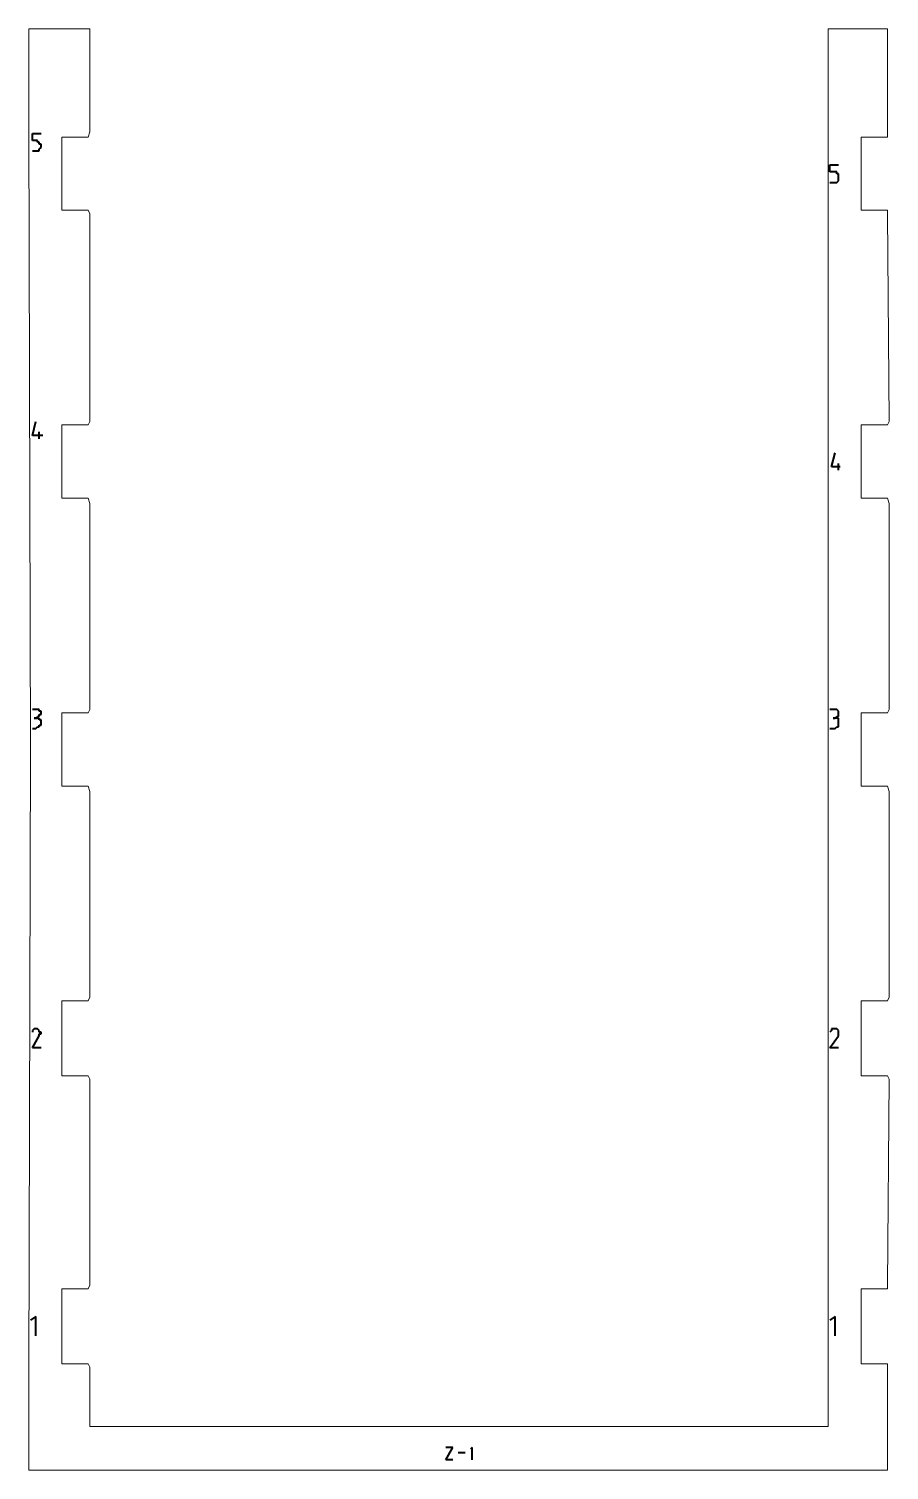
# Model space of a CAD drawing. Header units: millimetres. Extents: x -99 to 99, y -143 to 131.
# Drawn here: x -48 to 1.3, y 48.7 to 131.3 of the extents above; entities that cross this region are included whole.
import ezdxf

# ---------------------------------------------------------------- set-up
doc = ezdxf.new("R2010")
doc.units = ezdxf.units.MM
doc.header["$MEASUREMENT"] = 0
doc.layers.add('layer 1', color=7, linetype='Continuous')

msp = doc.modelspace()

# ---------------------------------------------------------------- linework, layer by layer
at = {"layer": 'layer 1', "color": 5, "lineweight": 13}
for points in [[(-45.3461, 131.2686), (-45.3461, 131.2686), (-48.0475, 131.2686), (-48.0475, 131.2686)], [(-48.0475, 131.2686), (-48.0475, 131.2686), (-48.0475, 125.6674), (-48.0475, 125.6674)], [(-44.547, 131.2686), (-44.547, 131.2686), (-45.3461, 131.2686), (-45.3461, 131.2686)], [(-44.547, 125.3684), (-44.547, 125.3684), (-44.547, 131.2686), (-44.547, 131.2686)], [(-1.6448, 131.2686), (-1.6448, 131.2686), (-2.2428, 131.2686), (-2.2428, 131.2686)], [(-2.2428, 131.2686), (-2.2428, 131.2686), (-2.2428, 120.0662), (-2.2428, 120.0662)], [(-0.9437, 131.2686), (-0.9437, 131.2686), (-1.6448, 131.2686), (-1.6448, 131.2686)], [(0.3554, 131.2686), (0.3554, 131.2686), (-0.9437, 131.2686), (-0.9437, 131.2686)], [(1.1571, 131.2686), (1.1571, 131.2686), (0.3554, 131.2686), (0.3554, 131.2686)], [(1.1571, 125.3684), (1.1571, 125.3684), (1.1571, 131.2686), (1.1571, 131.2686)], [(-48.0475, 125.6674), (-48.0475, 125.6674), (-47.9469, 89.9672), (-47.9469, 89.9672)], [(-46.1478, 120.8679), (-46.1478, 120.8679), (-46.1478, 125.0668), (-46.1478, 125.0668)], [(-46.1478, 125.0668), (-46.1478, 125.0668), (-44.6476, 125.0668), (-44.6476, 125.0668)], [(-44.6476, 125.0668), (-44.6476, 125.0668), (-44.547, 125.3684), (-44.547, 125.3684)], [(-0.3431, 120.8679), (-0.3431, 120.8679), (-0.3431, 125.0668), (-0.3431, 125.0668)], [(-0.3431, 125.0668), (-0.3431, 125.0668), (1.1571, 125.0668), (1.1571, 125.0668)], [(1.1571, 125.0668), (1.1571, 125.0668), (1.1571, 125.3684), (1.1571, 125.3684)], [(-44.6476, 120.8679), (-44.6476, 120.8679), (-46.1478, 120.8679), (-46.1478, 120.8679)], [(-44.547, 120.6668), (-44.547, 120.6668), (-44.6476, 120.8679), (-44.6476, 120.8679)], [(-44.547, 108.7658), (-44.547, 108.7658), (-44.547, 120.6668), (-44.547, 120.6668)], [(1.1571, 120.8679), (1.1571, 120.8679), (-0.3431, 120.8679), (-0.3431, 120.8679)], [(1.1571, 120.6668), (1.1571, 120.6668), (1.1571, 120.8679), (1.1571, 120.8679)], [(1.2576, 108.7658), (1.2576, 108.7658), (1.1571, 120.6668), (1.1571, 120.6668)], [(-2.2428, 120.0662), (-2.2428, 120.0662), (-2.2428, 91.1657), (-2.2428, 91.1657)], [(-46.1478, 104.3658), (-46.1478, 104.3658), (-46.1478, 108.5674), (-46.1478, 108.5674)], [(-46.1478, 108.5674), (-46.1478, 108.5674), (-44.6476, 108.5674), (-44.6476, 108.5674)], [(-44.6476, 108.5674), (-44.6476, 108.5674), (-44.547, 108.7658), (-44.547, 108.7658)], [(-0.3431, 104.3658), (-0.3431, 104.3658), (-0.3431, 108.5674), (-0.3431, 108.5674)], [(-0.3431, 108.5674), (-0.3431, 108.5674), (1.1571, 108.5674), (1.1571, 108.5674)], [(1.1571, 108.5674), (1.1571, 108.5674), (1.2576, 108.7658), (1.2576, 108.7658)], [(-44.6476, 104.3658), (-44.6476, 104.3658), (-46.1478, 104.3658), (-46.1478, 104.3658)], [(-44.547, 104.0668), (-44.547, 104.0668), (-44.6476, 104.3658), (-44.6476, 104.3658)], [(1.1571, 104.3658), (1.1571, 104.3658), (-0.3431, 104.3658), (-0.3431, 104.3658)], [(1.2576, 104.0668), (1.2576, 104.0668), (1.1571, 104.3658), (1.1571, 104.3658)], [(-44.547, 102.2677), (-44.547, 102.2677), (-44.547, 104.0668), (-44.547, 104.0668)], [(1.2576, 95.5658), (1.2576, 95.5658), (1.2576, 104.0668), (1.2576, 104.0668)], [(-44.547, 92.2664), (-44.547, 92.2664), (-44.547, 102.2677), (-44.547, 102.2677)], [(1.2576, 92.2664), (1.2576, 92.2664), (1.2576, 95.5658), (1.2576, 95.5658)], [(-46.1478, 87.8664), (-46.1478, 87.8664), (-46.1478, 92.0653), (-46.1478, 92.0653)], [(-46.1478, 92.0653), (-46.1478, 92.0653), (-44.6476, 92.0653), (-44.6476, 92.0653)], [(-44.6476, 92.0653), (-44.6476, 92.0653), (-44.547, 92.2664), (-44.547, 92.2664)], [(-0.3431, 87.8664), (-0.3431, 87.8664), (-0.3431, 92.0653), (-0.3431, 92.0653)], [(-0.3431, 92.0653), (-0.3431, 92.0653), (1.1571, 92.0653), (1.1571, 92.0653)], [(1.1571, 92.0653), (1.1571, 92.0653), (1.2576, 92.2664), (1.2576, 92.2664)], [(-2.2428, 91.1657), (-2.2428, 91.1657), (-2.2428, 80.0665), (-2.2428, 80.0665)], [(-47.9469, 89.9672), (-47.9469, 89.9672), (-48.0475, 54.2643), (-48.0475, 54.2643)], [(-44.6476, 87.8664), (-44.6476, 87.8664), (-46.1478, 87.8664), (-46.1478, 87.8664)], [(-44.547, 87.5648), (-44.547, 87.5648), (-44.6476, 87.8664), (-44.6476, 87.8664)], [(-44.547, 75.7643), (-44.547, 75.7643), (-44.547, 87.5648), (-44.547, 87.5648)], [(1.1571, 87.8664), (1.1571, 87.8664), (-0.3431, 87.8664), (-0.3431, 87.8664)], [(1.2576, 87.5648), (1.2576, 87.5648), (1.1571, 87.8664), (1.1571, 87.8664)], [(1.2576, 84.3659), (1.2576, 84.3659), (1.2576, 87.5648), (1.2576, 87.5648)], [(1.2576, 75.7643), (1.2576, 75.7643), (1.2576, 84.3659), (1.2576, 84.3659)], [(-2.2428, 80.0665), (-2.2428, 80.0665), (-2.2428, 51.1634), (-2.2428, 51.1634)], [(-46.1478, 71.2664), (-46.1478, 71.2664), (-46.1478, 75.5659), (-46.1478, 75.5659)], [(-46.1478, 75.5659), (-46.1478, 75.5659), (-44.6476, 75.5659), (-44.6476, 75.5659)], [(-44.6476, 75.5659), (-44.6476, 75.5659), (-44.547, 75.7643), (-44.547, 75.7643)], [(-0.3431, 71.2664), (-0.3431, 71.2664), (-0.3431, 75.5659), (-0.3431, 75.5659)], [(-0.3431, 75.5659), (-0.3431, 75.5659), (1.1571, 75.5659), (1.1571, 75.5659)], [(1.1571, 75.5659), (1.1571, 75.5659), (1.2576, 75.7643), (1.2576, 75.7643)], [(-44.6476, 71.2664), (-44.6476, 71.2664), (-46.1478, 71.2664), (-46.1478, 71.2664)], [(-44.547, 71.0653), (-44.547, 71.0653), (-44.6476, 71.2664), (-44.6476, 71.2664)], [(-44.547, 62.2653), (-44.547, 62.2653), (-44.547, 71.0653), (-44.547, 71.0653)], [(1.1571, 71.2664), (1.1571, 71.2664), (-0.3431, 71.2664), (-0.3431, 71.2664)], [(1.2576, 71.0653), (1.2576, 71.0653), (1.1571, 71.2664), (1.1571, 71.2664)], [(1.1571, 59.2649), (1.1571, 59.2649), (1.2576, 71.0653), (1.2576, 71.0653)], [(-44.547, 59.2649), (-44.547, 59.2649), (-44.547, 62.2653), (-44.547, 62.2653)], [(-46.1478, 54.7644), (-46.1478, 54.7644), (-46.1478, 59.0638), (-46.1478, 59.0638)], [(-46.1478, 59.0638), (-46.1478, 59.0638), (-44.6476, 59.0638), (-44.6476, 59.0638)], [(-44.6476, 59.0638), (-44.6476, 59.0638), (-44.547, 59.2649), (-44.547, 59.2649)], [(-0.3431, 54.7644), (-0.3431, 54.7644), (-0.3431, 59.0638), (-0.3431, 59.0638)], [(-0.3431, 59.0638), (-0.3431, 59.0638), (1.1571, 59.0638), (1.1571, 59.0638)], [(1.1571, 59.0638), (1.1571, 59.0638), (1.1571, 59.2649), (1.1571, 59.2649)], [(-44.6476, 54.7644), (-44.6476, 54.7644), (-46.1478, 54.7644), (-46.1478, 54.7644)], [(-44.547, 54.5659), (-44.547, 54.5659), (-44.6476, 54.7644), (-44.6476, 54.7644)], [(-44.547, 51.1634), (-44.547, 51.1634), (-44.547, 54.5659), (-44.547, 54.5659)], [(1.1571, 54.7644), (1.1571, 54.7644), (-0.3431, 54.7644), (-0.3431, 54.7644)], [(1.1571, 54.5659), (1.1571, 54.5659), (1.1571, 54.7644), (1.1571, 54.7644)], [(1.1571, 48.6657), (1.1571, 48.6657), (1.1571, 54.5659), (1.1571, 54.5659)], [(-48.0475, 54.2643), (-48.0475, 54.2643), (-48.0475, 48.6657), (-48.0475, 48.6657)], [(-13.3447, 51.1634), (-13.3447, 51.1634), (-44.547, 51.1634), (-44.547, 51.1634)], [(-2.2428, 51.1634), (-2.2428, 51.1634), (-13.3447, 51.1634), (-13.3447, 51.1634)], [(-48.0475, 48.6657), (-48.0475, 48.6657), (-41.5467, 48.6657), (-41.5467, 48.6657)], [(-41.5467, 48.6657), (-41.5467, 48.6657), (1.1571, 48.6657), (1.1571, 48.6657)]]:
    msp.add_open_spline(points, degree=3, dxfattribs=at)
at = {"layer": 'layer 1', "color": 1, "lineweight": 40}
for points in [[(-47.8464, 124.8684), (-47.8464, 124.8684), (-47.8464, 125.2679), (-47.8464, 125.2679)], [(-47.8464, 125.2679), (-47.8464, 125.2679), (-47.3463, 125.2679), (-47.3463, 125.2679)], [(-47.6479, 124.8684), (-47.6479, 124.8684), (-47.8464, 124.8684), (-47.8464, 124.8684)], [(-47.5474, 124.8684), (-47.5474, 124.8684), (-47.6479, 124.8684), (-47.6479, 124.8684)], [(-47.5474, 124.7678), (-47.5474, 124.7678), (-47.5474, 124.8684), (-47.5474, 124.8684)], [(-47.5474, 124.8684), (-47.5474, 124.8684), (-47.5474, 124.8684), (-47.5474, 124.8684)], [(-47.4469, 124.7678), (-47.4469, 124.7678), (-47.5474, 124.7678), (-47.5474, 124.7678)], [(-47.4469, 124.6673), (-47.4469, 124.6673), (-47.4469, 124.7678), (-47.4469, 124.7678)], [(-47.4469, 124.7678), (-47.4469, 124.7678), (-47.4469, 124.7678), (-47.4469, 124.7678)], [(-47.8464, 124.2678), (-47.8464, 124.2678), (-47.6479, 124.2678), (-47.6479, 124.2678)], [(-47.6479, 124.2678), (-47.6479, 124.2678), (-47.6479, 124.2678), (-47.6479, 124.2678)], [(-47.6479, 124.2678), (-47.6479, 124.2678), (-47.5474, 124.2678), (-47.5474, 124.2678)], [(-47.5474, 124.2678), (-47.5474, 124.2678), (-47.5474, 124.2678), (-47.5474, 124.2678)], [(-47.5474, 124.2678), (-47.5474, 124.2678), (-47.5474, 124.2678), (-47.5474, 124.2678)], [(-47.5474, 124.2678), (-47.5474, 124.2678), (-47.4469, 124.2678), (-47.4469, 124.2678)], [(-47.3463, 124.6673), (-47.3463, 124.6673), (-47.4469, 124.6673), (-47.4469, 124.6673)], [(-47.4469, 124.6673), (-47.4469, 124.6673), (-47.4469, 124.6673), (-47.4469, 124.6673)], [(-47.4469, 124.3683), (-47.4469, 124.3683), (-47.3463, 124.4662), (-47.3463, 124.4662)], [(-47.4469, 124.2678), (-47.4469, 124.2678), (-47.4469, 124.3683), (-47.4469, 124.3683)], [(-47.4469, 124.3683), (-47.4469, 124.3683), (-47.4469, 124.3683), (-47.4469, 124.3683)], [(-47.4469, 124.3683), (-47.4469, 124.3683), (-47.4469, 124.3683), (-47.4469, 124.3683)], [(-47.3463, 124.5667), (-47.3463, 124.5667), (-47.3463, 124.6673), (-47.3463, 124.6673)], [(-47.3463, 124.4662), (-47.3463, 124.4662), (-47.3463, 124.5667), (-47.3463, 124.5667)], [(-47.3463, 124.5667), (-47.3463, 124.5667), (-47.3463, 124.5667), (-47.3463, 124.5667)], [(-47.3463, 124.4662), (-47.3463, 124.4662), (-47.3463, 124.4662), (-47.3463, 124.4662)], [(-2.1449, 123.0665), (-2.1449, 123.0665), (-2.1449, 123.4661), (-2.1449, 123.4661)], [(-2.1449, 123.4661), (-2.1449, 123.4661), (-1.6448, 123.4661), (-1.6448, 123.4661)], [(-1.8433, 123.0665), (-1.8433, 123.0665), (-2.1449, 123.0665), (-2.1449, 123.0665)], [(-2.1449, 122.4659), (-2.1449, 122.4659), (-1.8433, 122.4659), (-1.8433, 122.4659)], [(-1.7427, 123.0665), (-1.7427, 123.0665), (-1.8433, 123.0665), (-1.8433, 123.0665)], [(-1.8433, 123.0665), (-1.8433, 123.0665), (-1.8433, 123.0665), (-1.8433, 123.0665)], [(-1.8433, 122.4659), (-1.8433, 122.4659), (-1.8433, 122.4659), (-1.8433, 122.4659)], [(-1.8433, 122.4659), (-1.8433, 122.4659), (-1.8433, 122.4659), (-1.8433, 122.4659)], [(-1.8433, 122.4659), (-1.8433, 122.4659), (-1.7427, 122.4659), (-1.7427, 122.4659)], [(-1.7427, 122.966), (-1.7427, 122.966), (-1.7427, 123.0665), (-1.7427, 123.0665)], [(-1.6448, 122.966), (-1.6448, 122.966), (-1.7427, 122.966), (-1.7427, 122.966)], [(-1.7427, 122.966), (-1.7427, 122.966), (-1.7427, 122.966), (-1.7427, 122.966)], [(-1.7427, 122.4659), (-1.7427, 122.4659), (-1.6448, 122.5665), (-1.6448, 122.5665)], [(-1.7427, 122.4659), (-1.7427, 122.4659), (-1.7427, 122.4659), (-1.7427, 122.4659)], [(-1.7427, 122.4659), (-1.7427, 122.4659), (-1.7427, 122.4659), (-1.7427, 122.4659)], [(-1.6448, 122.8681), (-1.6448, 122.8681), (-1.6448, 122.966), (-1.6448, 122.966)], [(-1.6448, 122.7676), (-1.6448, 122.7676), (-1.6448, 122.8681), (-1.6448, 122.8681)], [(-1.6448, 122.8681), (-1.6448, 122.8681), (-1.6448, 122.8681), (-1.6448, 122.8681)], [(-1.6448, 122.8681), (-1.6448, 122.8681), (-1.6448, 122.8681), (-1.6448, 122.8681)], [(-1.6448, 122.667), (-1.6448, 122.667), (-1.6448, 122.7676), (-1.6448, 122.7676)], [(-1.6448, 122.7676), (-1.6448, 122.7676), (-1.6448, 122.7676), (-1.6448, 122.7676)], [(-1.6448, 122.5665), (-1.6448, 122.5665), (-1.6448, 122.667), (-1.6448, 122.667)], [(-1.6448, 122.667), (-1.6448, 122.667), (-1.6448, 122.667), (-1.6448, 122.667)], [(-1.6448, 122.5665), (-1.6448, 122.5665), (-1.6448, 122.5665), (-1.6448, 122.5665)], [(-1.6448, 122.5665), (-1.6448, 122.5665), (-1.6448, 122.5665), (-1.6448, 122.5665)], [(-47.8464, 107.9668), (-47.8464, 107.9668), (-47.6479, 108.7658), (-47.6479, 108.7658)], [(-47.2458, 107.9668), (-47.2458, 107.9668), (-47.8464, 107.9668), (-47.8464, 107.9668)], [(-47.4469, 107.7657), (-47.4469, 107.7657), (-47.4469, 108.1679), (-47.4469, 108.1679)], [(-2.0444, 106.1676), (-2.0444, 106.1676), (-1.8433, 106.9667), (-1.8433, 106.9667)], [(-1.5443, 106.1676), (-1.5443, 106.1676), (-2.0444, 106.1676), (-2.0444, 106.1676)], [(-1.6448, 105.9665), (-1.6448, 105.9665), (-1.6448, 106.366), (-1.6448, 106.366)], [(-47.6479, 92.2664), (-47.6479, 92.2664), (-47.8464, 92.2664), (-47.8464, 92.2664)], [(-47.6479, 91.7663), (-47.6479, 91.7663), (-47.7458, 91.7663), (-47.7458, 91.7663)], [(-47.7458, 91.7663), (-47.7458, 91.7663), (-47.6479, 91.7663), (-47.6479, 91.7663)], [(-47.5474, 92.2664), (-47.5474, 92.2664), (-47.6479, 92.2664), (-47.6479, 92.2664)], [(-47.5474, 91.7663), (-47.5474, 91.7663), (-47.6479, 91.7663), (-47.6479, 91.7663)], [(-47.6479, 91.7663), (-47.6479, 91.7663), (-47.6479, 91.7663), (-47.6479, 91.7663)], [(-47.6479, 91.7663), (-47.6479, 91.7663), (-47.5474, 91.7663), (-47.5474, 91.7663)], [(-47.4469, 92.2664), (-47.4469, 92.2664), (-47.5474, 92.2664), (-47.5474, 92.2664)], [(-47.5474, 92.2664), (-47.5474, 92.2664), (-47.5474, 92.2664), (-47.5474, 92.2664)], [(-47.5474, 91.7663), (-47.5474, 91.7663), (-47.5474, 91.8669), (-47.5474, 91.8669)], [(-47.5474, 91.8669), (-47.5474, 91.8669), (-47.4469, 91.8669), (-47.4469, 91.8669)], [(-47.4469, 91.7663), (-47.4469, 91.7663), (-47.5474, 91.7663), (-47.5474, 91.7663)], [(-47.5474, 91.7663), (-47.5474, 91.7663), (-47.5474, 91.7663), (-47.5474, 91.7663)], [(-47.4469, 92.1659), (-47.4469, 92.1659), (-47.4469, 92.2664), (-47.4469, 92.2664)], [(-47.4469, 92.2664), (-47.4469, 92.2664), (-47.4469, 92.2664), (-47.4469, 92.2664)], [(-47.3463, 92.1659), (-47.3463, 92.1659), (-47.4469, 92.1659), (-47.4469, 92.1659)], [(-47.4469, 92.1659), (-47.4469, 92.1659), (-47.4469, 92.1659), (-47.4469, 92.1659)], [(-47.4469, 91.8669), (-47.4469, 91.8669), (-47.4469, 91.9674), (-47.4469, 91.9674)], [(-47.4469, 91.9674), (-47.4469, 91.9674), (-47.3463, 91.9674), (-47.3463, 91.9674)], [(-47.4469, 91.8669), (-47.4469, 91.8669), (-47.4469, 91.8669), (-47.4469, 91.8669)], [(-47.4469, 91.8669), (-47.4469, 91.8669), (-47.4469, 91.8669), (-47.4469, 91.8669)], [(-47.4469, 91.6658), (-47.4469, 91.6658), (-47.4469, 91.7663), (-47.4469, 91.7663)], [(-47.4469, 91.7663), (-47.4469, 91.7663), (-47.4469, 91.7663), (-47.4469, 91.7663)], [(-47.4469, 91.7663), (-47.4469, 91.7663), (-47.4469, 91.7663), (-47.4469, 91.7663)], [(-47.3463, 92.0653), (-47.3463, 92.0653), (-47.3463, 92.1659), (-47.3463, 92.1659)], [(-47.3463, 91.9674), (-47.3463, 91.9674), (-47.3463, 92.0653), (-47.3463, 92.0653)], [(-47.3463, 92.0653), (-47.3463, 92.0653), (-47.3463, 92.0653), (-47.3463, 92.0653)], [(-47.3463, 92.0653), (-47.3463, 92.0653), (-47.3463, 92.0653), (-47.3463, 92.0653)], [(-47.3463, 91.9674), (-47.3463, 91.9674), (-47.3463, 91.9674), (-47.3463, 91.9674)], [(-1.8433, 92.2664), (-1.8433, 92.2664), (-2.1449, 92.2664), (-2.1449, 92.2664)], [(-1.8433, 91.7663), (-1.8433, 91.7663), (-1.9438, 91.7663), (-1.9438, 91.7663)], [(-1.9438, 91.7663), (-1.9438, 91.7663), (-1.8433, 91.7663), (-1.8433, 91.7663)], [(-1.7427, 92.2664), (-1.7427, 92.2664), (-1.8433, 92.2664), (-1.8433, 92.2664)], [(-1.8433, 92.2664), (-1.8433, 92.2664), (-1.8433, 92.2664), (-1.8433, 92.2664)], [(-1.8433, 91.7663), (-1.8433, 91.7663), (-1.7427, 91.8669), (-1.7427, 91.8669)], [(-1.7427, 91.7663), (-1.7427, 91.7663), (-1.8433, 91.7663), (-1.8433, 91.7663)], [(-1.8433, 91.7663), (-1.8433, 91.7663), (-1.8433, 91.7663), (-1.8433, 91.7663)], [(-1.8433, 91.7663), (-1.8433, 91.7663), (-1.8433, 91.7663), (-1.8433, 91.7663)], [(-1.8433, 91.7663), (-1.8433, 91.7663), (-1.8433, 91.7663), (-1.8433, 91.7663)], [(-1.6448, 92.1659), (-1.6448, 92.1659), (-1.7427, 92.2664), (-1.7427, 92.2664)], [(-1.7427, 92.2664), (-1.7427, 92.2664), (-1.7427, 92.2664), (-1.7427, 92.2664)], [(-1.7427, 92.2664), (-1.7427, 92.2664), (-1.7427, 92.2664), (-1.7427, 92.2664)], [(-1.7427, 91.8669), (-1.7427, 91.8669), (-1.7427, 91.8669), (-1.7427, 91.8669)], [(-1.7427, 91.8669), (-1.7427, 91.8669), (-1.7427, 91.8669), (-1.7427, 91.8669)], [(-1.7427, 91.8669), (-1.7427, 91.8669), (-1.6448, 91.8669), (-1.6448, 91.8669)], [(-1.6448, 91.7663), (-1.6448, 91.7663), (-1.7427, 91.7663), (-1.7427, 91.7663)], [(-1.7427, 91.7663), (-1.7427, 91.7663), (-1.7427, 91.7663), (-1.7427, 91.7663)], [(-1.7427, 91.7663), (-1.7427, 91.7663), (-1.7427, 91.7663), (-1.7427, 91.7663)], [(-1.6448, 92.0653), (-1.6448, 92.0653), (-1.6448, 92.1659), (-1.6448, 92.1659)], [(-1.6448, 92.1659), (-1.6448, 92.1659), (-1.6448, 92.1659), (-1.6448, 92.1659)], [(-1.6448, 92.1659), (-1.6448, 92.1659), (-1.6448, 92.1659), (-1.6448, 92.1659)], [(-1.6448, 91.9674), (-1.6448, 91.9674), (-1.6448, 92.0653), (-1.6448, 92.0653)], [(-1.6448, 92.0653), (-1.6448, 92.0653), (-1.6448, 92.0653), (-1.6448, 92.0653)], [(-1.6448, 92.0653), (-1.6448, 92.0653), (-1.6448, 92.0653), (-1.6448, 92.0653)], [(-1.6448, 91.8669), (-1.6448, 91.8669), (-1.6448, 91.9674), (-1.6448, 91.9674)], [(-1.6448, 91.9674), (-1.6448, 91.9674), (-1.6448, 91.9674), (-1.6448, 91.9674)], [(-1.6448, 91.9674), (-1.6448, 91.9674), (-1.6448, 91.9674), (-1.6448, 91.9674)], [(-1.6448, 91.6658), (-1.6448, 91.6658), (-1.6448, 91.7663), (-1.6448, 91.7663)], [(-47.8464, 91.1657), (-47.8464, 91.1657), (-47.6479, 91.1657), (-47.6479, 91.1657)], [(-47.6479, 91.1657), (-47.6479, 91.1657), (-47.5474, 91.2663), (-47.5474, 91.2663)], [(-47.6479, 91.1657), (-47.6479, 91.1657), (-47.6479, 91.1657), (-47.6479, 91.1657)], [(-47.5474, 91.2663), (-47.5474, 91.2663), (-47.5474, 91.2663), (-47.5474, 91.2663)], [(-47.5474, 91.2663), (-47.5474, 91.2663), (-47.4469, 91.2663), (-47.4469, 91.2663)], [(-47.3463, 91.6658), (-47.3463, 91.6658), (-47.4469, 91.6658), (-47.4469, 91.6658)], [(-47.4469, 91.2663), (-47.4469, 91.2663), (-47.4469, 91.3668), (-47.4469, 91.3668)], [(-47.4469, 91.3668), (-47.4469, 91.3668), (-47.3463, 91.3668), (-47.3463, 91.3668)], [(-47.4469, 91.2663), (-47.4469, 91.2663), (-47.4469, 91.2663), (-47.4469, 91.2663)], [(-47.4469, 91.2663), (-47.4469, 91.2663), (-47.4469, 91.2663), (-47.4469, 91.2663)], [(-47.3463, 91.5653), (-47.3463, 91.5653), (-47.3463, 91.6658), (-47.3463, 91.6658)], [(-47.3463, 91.4674), (-47.3463, 91.4674), (-47.3463, 91.5653), (-47.3463, 91.5653)], [(-47.3463, 91.5653), (-47.3463, 91.5653), (-47.3463, 91.5653), (-47.3463, 91.5653)], [(-47.3463, 91.5653), (-47.3463, 91.5653), (-47.3463, 91.5653), (-47.3463, 91.5653)], [(-47.3463, 91.3668), (-47.3463, 91.3668), (-47.3463, 91.4674), (-47.3463, 91.4674)], [(-47.3463, 91.3668), (-47.3463, 91.3668), (-47.3463, 91.3668), (-47.3463, 91.3668)], [(-2.1449, 91.1657), (-2.1449, 91.1657), (-1.8433, 91.1657), (-1.8433, 91.1657)], [(-1.8433, 91.1657), (-1.8433, 91.1657), (-1.7427, 91.2663), (-1.7427, 91.2663)], [(-1.8433, 91.1657), (-1.8433, 91.1657), (-1.8433, 91.1657), (-1.8433, 91.1657)], [(-1.8433, 91.1657), (-1.8433, 91.1657), (-1.8433, 91.1657), (-1.8433, 91.1657)], [(-1.7427, 91.2663), (-1.7427, 91.2663), (-1.7427, 91.2663), (-1.7427, 91.2663)], [(-1.7427, 91.2663), (-1.7427, 91.2663), (-1.7427, 91.2663), (-1.7427, 91.2663)], [(-1.7427, 91.2663), (-1.7427, 91.2663), (-1.6448, 91.2663), (-1.6448, 91.2663)], [(-1.6448, 91.5653), (-1.6448, 91.5653), (-1.6448, 91.6658), (-1.6448, 91.6658)], [(-1.6448, 91.6658), (-1.6448, 91.6658), (-1.6448, 91.6658), (-1.6448, 91.6658)], [(-1.6448, 91.4674), (-1.6448, 91.4674), (-1.6448, 91.5653), (-1.6448, 91.5653)], [(-1.6448, 91.5653), (-1.6448, 91.5653), (-1.6448, 91.5653), (-1.6448, 91.5653)], [(-1.6448, 91.5653), (-1.6448, 91.5653), (-1.6448, 91.5653), (-1.6448, 91.5653)], [(-1.6448, 91.3668), (-1.6448, 91.3668), (-1.6448, 91.4674), (-1.6448, 91.4674)], [(-1.6448, 91.2663), (-1.6448, 91.2663), (-1.6448, 91.3668), (-1.6448, 91.3668)], [(-1.6448, 91.3668), (-1.6448, 91.3668), (-1.6448, 91.3668), (-1.6448, 91.3668)], [(-1.6448, 91.3668), (-1.6448, 91.3668), (-1.6448, 91.3668), (-1.6448, 91.3668)], [(-47.7458, 73.9652), (-47.7458, 73.9652), (-47.8464, 73.8646), (-47.8464, 73.8646)], [(-47.8464, 73.8646), (-47.8464, 73.8646), (-47.8464, 73.8646), (-47.8464, 73.8646)], [(-47.8464, 73.8646), (-47.8464, 73.8646), (-47.8464, 73.7667), (-47.8464, 73.7667)], [(-47.8464, 72.8645), (-47.8464, 72.8645), (-47.4469, 73.5657), (-47.4469, 73.5657)], [(-47.6479, 73.9652), (-47.6479, 73.9652), (-47.7458, 73.9652), (-47.7458, 73.9652)], [(-47.7458, 73.9652), (-47.7458, 73.9652), (-47.7458, 73.9652), (-47.7458, 73.9652)], [(-47.7458, 73.9652), (-47.7458, 73.9652), (-47.7458, 73.9652), (-47.7458, 73.9652)], [(-47.5474, 73.9652), (-47.5474, 73.9652), (-47.6479, 73.9652), (-47.6479, 73.9652)], [(-47.6479, 73.9652), (-47.6479, 73.9652), (-47.6479, 73.9652), (-47.6479, 73.9652)], [(-47.4469, 73.8646), (-47.4469, 73.8646), (-47.5474, 73.9652), (-47.5474, 73.9652)], [(-47.5474, 73.9652), (-47.5474, 73.9652), (-47.5474, 73.9652), (-47.5474, 73.9652)], [(-47.5474, 73.9652), (-47.5474, 73.9652), (-47.5474, 73.9652), (-47.5474, 73.9652)], [(-47.5474, 73.9652), (-47.5474, 73.9652), (-47.5474, 73.9652), (-47.5474, 73.9652)], [(-47.4469, 73.7667), (-47.4469, 73.7667), (-47.4469, 73.8646), (-47.4469, 73.8646)], [(-47.4469, 73.8646), (-47.4469, 73.8646), (-47.4469, 73.8646), (-47.4469, 73.8646)], [(-47.4469, 73.8646), (-47.4469, 73.8646), (-47.4469, 73.8646), (-47.4469, 73.8646)], [(-47.3463, 73.7667), (-47.3463, 73.7667), (-47.4469, 73.7667), (-47.4469, 73.7667)], [(-47.4469, 73.5657), (-47.4469, 73.5657), (-47.4469, 73.6662), (-47.4469, 73.6662)], [(-47.4469, 73.6662), (-47.4469, 73.6662), (-47.3463, 73.6662), (-47.3463, 73.6662)], [(-47.4469, 73.5657), (-47.4469, 73.5657), (-47.4469, 73.5657), (-47.4469, 73.5657)], [(-47.4469, 73.5657), (-47.4469, 73.5657), (-47.4469, 73.5657), (-47.4469, 73.5657)], [(-47.4469, 73.5657), (-47.4469, 73.5657), (-47.4469, 73.5657), (-47.4469, 73.5657)], [(-47.4469, 73.5657), (-47.4469, 73.5657), (-47.4469, 73.5657), (-47.4469, 73.5657)], [(-47.4469, 73.5657), (-47.4469, 73.5657), (-47.4469, 73.5657), (-47.4469, 73.5657)], [(-47.4469, 73.5657), (-47.4469, 73.5657), (-47.4469, 73.5657), (-47.4469, 73.5657)], [(-47.4469, 73.5657), (-47.4469, 73.5657), (-47.4469, 73.5657), (-47.4469, 73.5657)], [(-47.4469, 73.5657), (-47.4469, 73.5657), (-47.4469, 73.5657), (-47.4469, 73.5657)], [(-47.4469, 73.5657), (-47.4469, 73.5657), (-47.4469, 73.5657), (-47.4469, 73.5657)], [(-47.4469, 73.5657), (-47.4469, 73.5657), (-47.4469, 73.5657), (-47.4469, 73.5657)], [(-47.4469, 73.5657), (-47.4469, 73.5657), (-47.4469, 73.5657), (-47.4469, 73.5657)], [(-47.3463, 73.6662), (-47.3463, 73.6662), (-47.3463, 73.7667), (-47.3463, 73.7667)], [(-47.3463, 73.7667), (-47.3463, 73.7667), (-47.3463, 73.7667), (-47.3463, 73.7667)], [(-2.0444, 73.8646), (-2.0444, 73.8646), (-2.1449, 73.7667), (-2.1449, 73.7667)], [(-2.1449, 72.8645), (-2.1449, 72.8645), (-1.6448, 73.5657), (-1.6448, 73.5657)], [(-1.9438, 73.9652), (-1.9438, 73.9652), (-2.0444, 73.9652), (-2.0444, 73.9652)], [(-2.0444, 73.9652), (-2.0444, 73.9652), (-2.0444, 73.8646), (-2.0444, 73.8646)], [(-2.0444, 73.8646), (-2.0444, 73.8646), (-2.0444, 73.8646), (-2.0444, 73.8646)], [(-1.8433, 73.9652), (-1.8433, 73.9652), (-1.9438, 73.9652), (-1.9438, 73.9652)], [(-1.9438, 73.9652), (-1.9438, 73.9652), (-1.9438, 73.9652), (-1.9438, 73.9652)], [(-1.9438, 73.9652), (-1.9438, 73.9652), (-1.9438, 73.9652), (-1.9438, 73.9652)], [(-1.7427, 73.9652), (-1.7427, 73.9652), (-1.8433, 73.9652), (-1.8433, 73.9652)], [(-1.8433, 73.9652), (-1.8433, 73.9652), (-1.8433, 73.9652), (-1.8433, 73.9652)], [(-1.6448, 73.8646), (-1.6448, 73.8646), (-1.7427, 73.9652), (-1.7427, 73.9652)], [(-1.7427, 73.9652), (-1.7427, 73.9652), (-1.7427, 73.9652), (-1.7427, 73.9652)], [(-1.7427, 73.9652), (-1.7427, 73.9652), (-1.7427, 73.9652), (-1.7427, 73.9652)], [(-1.7427, 73.9652), (-1.7427, 73.9652), (-1.7427, 73.9652), (-1.7427, 73.9652)], [(-1.6448, 73.7667), (-1.6448, 73.7667), (-1.6448, 73.8646), (-1.6448, 73.8646)], [(-1.6448, 73.8646), (-1.6448, 73.8646), (-1.6448, 73.8646), (-1.6448, 73.8646)], [(-1.6448, 73.8646), (-1.6448, 73.8646), (-1.6448, 73.8646), (-1.6448, 73.8646)], [(-1.6448, 73.6662), (-1.6448, 73.6662), (-1.6448, 73.7667), (-1.6448, 73.7667)], [(-1.6448, 73.7667), (-1.6448, 73.7667), (-1.6448, 73.7667), (-1.6448, 73.7667)], [(-1.6448, 73.5657), (-1.6448, 73.5657), (-1.6448, 73.6662), (-1.6448, 73.6662)], [(-1.6448, 73.6662), (-1.6448, 73.6662), (-1.6448, 73.6662), (-1.6448, 73.6662)], [(-1.6448, 73.5657), (-1.6448, 73.5657), (-1.6448, 73.5657), (-1.6448, 73.5657)], [(-1.6448, 73.5657), (-1.6448, 73.5657), (-1.6448, 73.5657), (-1.6448, 73.5657)], [(-1.6448, 73.5657), (-1.6448, 73.5657), (-1.6448, 73.5657), (-1.6448, 73.5657)], [(-1.6448, 73.5657), (-1.6448, 73.5657), (-1.6448, 73.5657), (-1.6448, 73.5657)], [(-1.6448, 73.5657), (-1.6448, 73.5657), (-1.6448, 73.5657), (-1.6448, 73.5657)], [(-1.6448, 73.5657), (-1.6448, 73.5657), (-1.6448, 73.5657), (-1.6448, 73.5657)], [(-1.6448, 73.5657), (-1.6448, 73.5657), (-1.6448, 73.5657), (-1.6448, 73.5657)], [(-1.6448, 73.5657), (-1.6448, 73.5657), (-1.6448, 73.5657), (-1.6448, 73.5657)], [(-1.6448, 73.5657), (-1.6448, 73.5657), (-1.6448, 73.5657), (-1.6448, 73.5657)], [(-1.6448, 73.5657), (-1.6448, 73.5657), (-1.6448, 73.5657), (-1.6448, 73.5657)], [(-1.6448, 73.5657), (-1.6448, 73.5657), (-1.6448, 73.5657), (-1.6448, 73.5657)], [(-47.3463, 72.8645), (-47.3463, 72.8645), (-47.8464, 72.8645), (-47.8464, 72.8645)], [(-1.6448, 72.8645), (-1.6448, 72.8645), (-2.1449, 72.8645), (-2.1449, 72.8645)], [(-47.6479, 57.4658), (-47.6479, 57.4658), (-47.9469, 57.2647), (-47.9469, 57.2647)], [(-47.6479, 56.3651), (-47.6479, 56.3651), (-47.6479, 57.4658), (-47.6479, 57.4658)], [(-1.8433, 57.4658), (-1.8433, 57.4658), (-2.1449, 57.2647), (-2.1449, 57.2647)], [(-1.8433, 56.3651), (-1.8433, 56.3651), (-1.8433, 57.4658), (-1.8433, 57.4658)], [(-24.145, 49.2637), (-24.145, 49.2637), (-23.7455, 49.9648), (-23.7455, 49.9648)], [(-23.7455, 49.9648), (-23.7455, 49.9648), (-24.145, 49.9648), (-24.145, 49.9648)], [(-23.0443, 49.6658), (-23.0443, 49.6658), (-23.4465, 49.6658), (-23.4465, 49.6658)], [(-22.6448, 49.9648), (-22.6448, 49.9648), (-22.7454, 49.8643), (-22.7454, 49.8643)], [(-22.6448, 49.2637), (-22.6448, 49.2637), (-22.6448, 49.9648), (-22.6448, 49.9648)], [(-23.7455, 49.2637), (-23.7455, 49.2637), (-24.145, 49.2637), (-24.145, 49.2637)]]:
    msp.add_open_spline(points, degree=3, dxfattribs=at)

doc.saveas('drawing.dxf')
